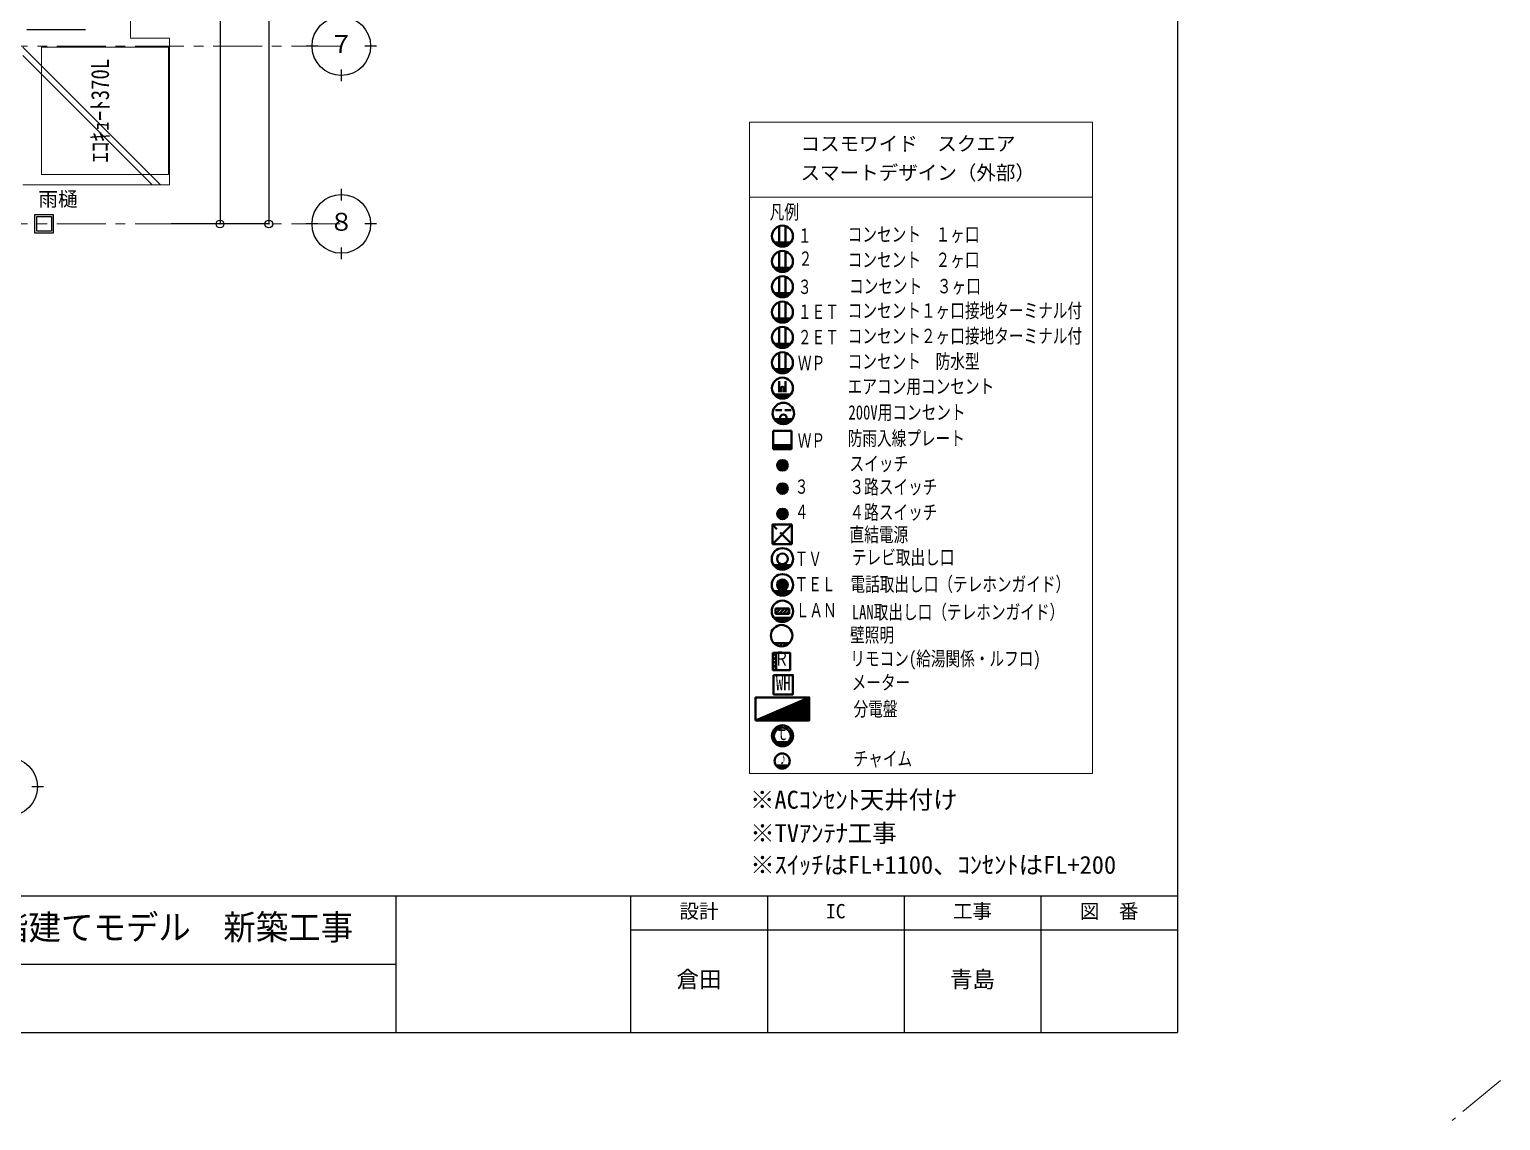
# Model space of a CAD drawing. Units: millimetres at full size, sheet at 1:50. Extents: x -21826 to 54909, y -26252 to 22610.
# Drawn here: x 5417 to 12947, y 8360 to 13942 of the extents above; entities that cross this region are included whole.
import ezdxf
from ezdxf.enums import TextEntityAlignment as Align

# ---------------------------------------------------------------- set-up
doc = ezdxf.new("R2010")
doc.units = ezdxf.units.MM
doc.header["$LTSCALE"] = 50
doc.header["$PDMODE"] = 32
doc.header["$PDSIZE"] = 40
doc.linetypes.add('CHAIN1', pattern=[8, 5, -1, 1, -1])
doc.linetypes.add('LONG_DASHED_DOTTED', pattern=[15.25, 12, -1.5, 0.25, -1.5])
for name, color, linetype, lineweight in [('3-1_通り芯・通り番号', 7, 'Continuous', 25), ('3-5_サッシ・室内建具', 7, 'Continuous', 25), ('3-6_住宅設備・造作', 4, 'Continuous', 9), ('3-A_文字', 7, 'Continuous', 25), ('3-F_寸法・方位', 7, 'Continuous', 25), ('F-8_図名（電気）', 3, 'Continuous', 40), ('F-F_図面枠（共通）', 7, 'Continuous', 25)]:
    doc.layers.add(name, color=color, linetype=linetype, lineweight=lineweight)
doc.styles.add('ＭＳ ゴシック', font='')
doc.styles.get('ＭＳ ゴシック').set_extended_font_data('MS Gothic')

msp = doc.modelspace()

# ---------------------------------------------------------------- linework, layer by layer
at = {"layer": '3-1_通り芯・通り番号', "color": 1, "linetype": 'CHAIN1', "lineweight": 18}
for p, q in [((-7242.18, 13857.22), (7013.44, 13857.22)), ((-7242.18, 12947.22), (7013.44, 12947.22))]:
    msp.add_line(p, q, dxfattribs=at)
at = {"layer": '3-1_通り芯・通り番号'}
for p, q in [((6893.44, 13857.22), (6833.44, 13857.22)), ((7193.44, 13857.22), (7133.44, 13857.22)), ((7013.44, 13737.22), (7013.44, 13677.22)), ((7013.44, 13127.22), (7013.44, 13067.22)), ((6893.44, 12947.22), (6833.44, 12947.22)), ((7193.44, 12947.22), (7133.44, 12947.22)), ((7013.44, 12827.22), (7013.44, 12767.22)), ((5488.74, 10067.22), (5428.74, 10067.22))]:
    msp.add_line(p, q, dxfattribs=at)
for centre in [(7013.44, 13857.22), (7013.44, 12947.22), (5308.74, 10067.22)]:
    msp.add_circle(centre, 150, dxfattribs=at)
at = {"layer": '3-5_サッシ・室内建具', "linetype": 'LONG_DASHED_DOTTED'}
msp.add_line((5404.34, 13942.22), (5704.24, 13942.22), dxfattribs=at)
at = {"layer": '3-6_住宅設備・造作'}
for p, q in [((5933.74, 13897.22), (5933.74, 15047.22)), ((5933.74, 13897.22), (6133.74, 13897.22)), ((6133.74, 13147.22), (6133.74, 13897.22)), ((6087.93, 13147.22), (5383.74, 13851.41)), ((6045.5, 13147.22), (5383.74, 13808.98)), ((5478.33, 13850.8), (5478.33, 13200.8)), ((6128.33, 13850.8), (5478.33, 13850.8)), ((6128.33, 13200.8), (6128.33, 13850.8)), ((5478.33, 13200.8), (6128.33, 13200.8)), ((5383.74, 13147.22), (6133.74, 13147.22))]:
    msp.add_line(p, q, dxfattribs=at)
at = {"layer": '3-6_住宅設備・造作', "color": 7, "lineweight": 25}
for p, q in [((5444.21, 12900.2), (5444.21, 12995.2)), ((5454.21, 12985.2), (5529.21, 12985.2)), ((5454.21, 12910.2), (5454.21, 12985.2)), ((5529.21, 12985.2), (5529.21, 12910.2)), ((5539.21, 12900.2), (5444.21, 12900.2)), ((5529.21, 12910.2), (5454.21, 12910.2))]:
    msp.add_line(p, q, dxfattribs=at)
msp.add_lwpolyline([(5444.21, 12995.2), (5539.21, 12995.2), (5539.21, 12900.2)], dxfattribs=at)
at = {"layer": '3-F_寸法・方位'}
for p, q in [((6642.61, 18407.22), (6642.61, 12947.22)), ((6392.61, 16587.22), (6392.61, 12947.22)), ((6392.61, 12947.22), (6142.61, 12947.22)), ((6642.61, 12947.22), (6392.61, 12947.22))]:
    msp.add_line(p, q, dxfattribs=at)
for p in [(6392.61, 12947.22), (6642.61, 12947.22)]:
    msp.add_point(p, dxfattribs=at)
at = {"layer": 'F-8_図名（電気）', "color": 4, "lineweight": 9}
for p, q in [((9103.33, 13467.51), (10858.04, 13467.51)), ((9103.33, 10136.5), (9103.33, 13467.51)), ((9103.33, 13083.97), (10858.04, 13083.97))]:
    msp.add_line(p, q, dxfattribs=at)
at = {"layer": 'F-8_図名（電気）'}
for p, q in [((9255.22, 12936.24), (9255.22, 12852.67)), ((9287.49, 12936.24), (9287.49, 12852.67)), ((9314.38, 12852.67), (9228.33, 12852.67)), ((9306.93, 12844.6), (9235.78, 12844.6)), ((9294.8, 12836.53), (9247.91, 12836.53)), ((9255.22, 12806.65), (9255.22, 12723.07)), ((9287.49, 12806.65), (9287.49, 12723.07)), ((9314.38, 12723.07), (9228.33, 12723.07)), ((9306.93, 12715), (9235.78, 12715)), ((9294.8, 12706.93), (9247.91, 12706.93)), ((9255.22, 12677.04), (9255.22, 12593.47)), ((9287.49, 12677.04), (9287.49, 12593.47)), ((9314.38, 12593.47), (9228.33, 12593.47)), ((9306.93, 12585.4), (9235.78, 12585.4)), ((9294.8, 12577.33), (9247.91, 12577.33)), ((9255.22, 12547.45), (9255.22, 12463.87)), ((9287.49, 12547.45), (9287.49, 12463.87)), ((9314.38, 12463.87), (9228.33, 12463.87)), ((9306.93, 12455.8), (9235.78, 12455.8)), ((9294.8, 12447.73), (9247.91, 12447.73)), ((9255.22, 12417.84), (9255.22, 12334.27)), ((9287.49, 12417.84), (9287.49, 12334.27)), ((9314.38, 12334.27), (9228.33, 12334.27)), ((9306.93, 12326.2), (9235.78, 12326.2)), ((9294.8, 12318.13), (9247.91, 12318.13)), ((9255.22, 12288.25), (9255.22, 12204.67)), ((9287.49, 12288.25), (9287.49, 12204.67)), ((9314.38, 12204.67), (9228.33, 12204.67)), ((9306.93, 12196.6), (9235.78, 12196.6)), ((9294.8, 12188.53), (9247.91, 12188.53)), ((9255.22, 12143.43), (9255.22, 12087.09)), ((9287.49, 12143.43), (9287.49, 12086.26)), ((9228.32, 12075.07), (9314.38, 12075.07)), ((9235.78, 12067), (9306.93, 12067)), ((9247.91, 12058.93), (9294.8, 12058.93)), ((9264.89, 12106.88), (9264.89, 12086.26)), ((9277.98, 12106.26), (9277.98, 12086.26)), ((9236.37, 11993.95), (9267.72, 11993.95)), ((9284, 11993.95), (9315.35, 11993.95)), ((9229.48, 11948.33), (9322.59, 11948.33)), ((9230.45, 11946.83), (9321.62, 11946.83)), ((9232.71, 11943.7), (9319.36, 11943.7)), ((9235.34, 11940.56), (9316.73, 11940.56)), ((9238.41, 11937.43), (9313.66, 11937.43)), ((9242.04, 11934.29), (9310.03, 11934.29)), ((9246.44, 11931.16), (9305.63, 11931.16)), ((9252.03, 11928.02), (9300.04, 11928.02)), ((9260, 11924.89), (9292.07, 11924.89)), ((9224.29, 11888.77), (9224.29, 11794.65)), ((9318.42, 11888.77), (9224.29, 11888.77)), ((9318.42, 11794.65), (9318.42, 11888.77)), ((9318.42, 11816.16), (9224.29, 11816.16)), ((9318.42, 11808.09), (9224.29, 11808.09)), ((9318.42, 11800.03), (9224.29, 11800.03)), ((9224.29, 11794.65), (9318.42, 11794.65)), ((9298.24, 11712.11), (9244.46, 11712.11)), ((9297, 11720.18), (9245.7, 11720.18)), ((9297, 11704.04), (9245.7, 11704.04)), ((9292.87, 11728.24), (9249.84, 11728.24)), ((9292.87, 11695.97), (9249.84, 11695.97)), ((9283.08, 11736.31), (9259.63, 11736.31)), ((9283.08, 11687.91), (9259.63, 11687.91)), ((9297, 11601.29), (9245.7, 11601.29)), ((9292.87, 11609.36), (9249.84, 11609.36)), ((9283.08, 11617.42), (9259.63, 11617.42)), ((9298.24, 11593.22), (9244.46, 11593.22)), ((9297, 11585.15), (9245.7, 11585.15)), ((9292.87, 11577.09), (9249.84, 11577.09)), ((9283.08, 11569.02), (9259.63, 11569.02)), ((9298.24, 11463.62), (9244.46, 11463.62)), ((9297, 11471.69), (9245.7, 11471.69)), ((9297, 11455.55), (9245.7, 11455.55)), ((9292.87, 11479.76), (9249.84, 11479.76)), ((9292.87, 11447.49), (9249.84, 11447.49)), ((9283.08, 11487.82), (9259.63, 11487.82)), ((9219.66, 11408.78), (9219.66, 11308.73)), ((9219.66, 11308.73), (9319.7, 11408.78)), ((9283.08, 11439.42), (9259.63, 11439.42)), ((9319.7, 11308.73), (9319.7, 11408.78)), ((9219.66, 11308.73), (9319.7, 11308.73)), ((9259.25, 11369.18), (9319.7, 11308.73)), ((9227.35, 11200.77), (9315.35, 11200.77)), ((9234.97, 11192.52), (9307.73, 11192.52)), ((9247.38, 11184.27), (9295.33, 11184.27)), ((9243.85, 11100.75), (9298.85, 11100.75)), ((9245.12, 11109), (9297.58, 11109)), ((9245.12, 11092.5), (9297.58, 11092.5)), ((9249.35, 11117.25), (9293.35, 11117.25)), ((9249.35, 11084.25), (9293.35, 11084.25)), ((9259.36, 11125.5), (9283.34, 11125.5)), ((9259.36, 11076), (9283.34, 11076)), ((9227.35, 11067.75), (9315.35, 11067.75)), ((9234.97, 11059.5), (9307.73, 11059.5)), ((9247.38, 11051.25), (9295.33, 11051.25)), ((9227.35, 10932.62), (9315.36, 10932.62)), ((9234.97, 10924.38), (9307.73, 10924.38)), ((9236.15, 10951.87), (9236.15, 10979.37)), ((9236.15, 10979.37), (9306.55, 10979.37)), ((9242.62, 10979.37), (9236.15, 10972.91)), ((9262.06, 10979.37), (9236.15, 10953.46)), ((9236.15, 10951.87), (9306.55, 10951.87)), ((9281.51, 10979.37), (9254.01, 10951.87)), ((9300.95, 10979.37), (9273.45, 10951.87)), ((9306.55, 10965.53), (9292.9, 10951.87)), ((9306.55, 10951.87), (9306.55, 10979.37)), ((9247.38, 10916.12), (9295.33, 10916.12)), ((9227.82, 10802.42), (9267.1, 10802.42)), ((9230.15, 10800.17), (9232.4, 10802.42)), ((9241.61, 10792.18), (9251.85, 10802.42)), ((9255.94, 10787.06), (9271.29, 10802.42)), ((9267.1, 10802.42), (9306.37, 10802.42)), ((9274.78, 10786.46), (9290.74, 10802.42)), ((9222.77, 10735.3), (9239.27, 10751.8)), ((9222.77, 10715.85), (9239.27, 10732.35)), ((9222.77, 10696.41), (9239.27, 10712.91)), ((9222.77, 10676.96), (9239.27, 10693.46)), ((9229.97, 10664.71), (9239.27, 10674.02)), ((9408.85, 10525.31), (9133.85, 10407.45)), ((9280.7, 10470.39), (9408.85, 10470.39)), ((9299.03, 10478.24), (9408.85, 10478.24)), ((9317.35, 10486.09), (9408.85, 10486.09)), ((9335.67, 10493.94), (9408.85, 10493.94)), ((9353.99, 10501.8), (9408.85, 10501.8)), ((9372.32, 10509.65), (9408.85, 10509.65)), ((9390.64, 10517.5), (9408.85, 10517.5)), ((9152.44, 10415.42), (9408.85, 10415.42)), ((9170.77, 10423.27), (9408.85, 10423.27)), ((9189.09, 10431.12), (9408.85, 10431.12)), ((9207.41, 10438.98), (9408.85, 10438.98)), ((9225.74, 10446.83), (9408.85, 10446.83)), ((9244.06, 10454.68), (9408.85, 10454.68)), ((9262.38, 10462.53), (9408.85, 10462.53)), ((9228.71, 10296.28), (9314.76, 10296.28)), ((9236.16, 10288.21), (9307.31, 10288.21)), ((9248.29, 10280.14), (9295.18, 10280.14)), ((9238.73, 10176.21), (9300.69, 10176.21)), ((9244.09, 10170.4), (9295.32, 10170.4)), ((9252.83, 10164.59), (9286.59, 10164.59))]:
    msp.add_line(p, q, dxfattribs=at)
at = {"layer": 'F-8_図名（電気）', "color": 4, "lineweight": 9}
msp.add_lwpolyline([(9103.33, 10136.5), (10858.04, 10136.5), (10858.04, 13467.51)], dxfattribs=at)
at = {"layer": 'F-8_図名（電気）'}
for points in [[(9319.7, 11408.78), (9219.66, 11408.78), (9242.46, 11385.98)], [(9239.27, 10664.71), (9239.27, 10708.71), (9239.27, 10752.71)]]:
    msp.add_lwpolyline(points, dxfattribs=at)
for points in [[(9222.77, 10752.71), (9222.77, 10664.71), (9310.77, 10664.71), (9310.77, 10752.71)], [(9226.06, 10639.12), (9226.06, 10540.58), (9324.61, 10540.58), (9324.61, 10639.12)], [(9133.85, 10407.45), (9133.85, 10525.31), (9408.85, 10525.31), (9408.85, 10407.45)]]:
    msp.add_lwpolyline(points, close=True, dxfattribs=at)
for centre, radius in [((9271.35, 12884.94), 53.78), ((9271.35, 12755.34), 53.78), ((9271.35, 12625.74), 53.78), ((9271.35, 12496.14), 53.78), ((9271.35, 12366.54), 53.78), ((9271.35, 12236.94), 53.78), ((9271.35, 12107.34), 53.78), ((9271.35, 11712.11), 26.89), ((9271.35, 11593.22), 26.89), ((9271.35, 11463.62), 26.89), ((9271.35, 11233.77), 55), ((9271.35, 11233.77), 27.5), ((9271.35, 11100.75), 55), ((9271.35, 11100.75), 27.5), ((9271.35, 10965.62), 55), ((9271.73, 10328.55), 53.78), ((9270.94, 10327.74), 43.03), ((9269.71, 10199.44), 38.72)]:
    msp.add_circle(centre, radius, dxfattribs=at)
for centre, radius, start, end in [((9271.49, 12107.71), 6.65, 347.46851, 187.12904), ((9276.03, 11977.35), 54.86, 328.0536, 211.94655), ((9276.03, 11977.35), 54.86, 211.94655, 328.05345), ((9276.03, 11954.99), 16.62, 336.37062, 203.62936), ((9267.1, 10840.92), 55, 315.5731, 224.42674), ((9267.1, 10840.92), 55, 224.42703, 315.5731)]:
    msp.add_arc(centre, radius, start, end, dxfattribs=at)
at = {"layer": 'F-F_図面枠（共通）'}
for p, q in [((11294.26, 22610.29), (11294.26, 8810.29)), ((-8505.74, 9510.29), (11294.26, 9510.29)), ((7291.71, 9510.29), (7291.71, 8810.29)), ((8494.26, 9510.29), (8494.26, 8810.29)), ((9194.26, 9510.29), (9194.26, 8810.29)), ((9894.26, 9510.29), (9894.26, 8810.29)), ((10594.26, 9510.29), (10594.26, 8810.29)), ((8494.26, 9335.29), (11294.26, 9335.29)), ((2994.26, 9160.29), (7291.71, 9160.29)), ((-8505.74, 8810.29), (11294.26, 8810.29))]:
    msp.add_line(p, q, dxfattribs=at)
at = {"layer": 'F-F_図面枠（共通）', "color": 1, "linetype": 'CHAIN1', "lineweight": 18}
msp.add_line((12947.25, 8566.06), (12699.07, 8360.28), dxfattribs=at)

# ---------------------------------------------------------------- texts
at = {"layer": '3-6_住宅設備・造作', "style": 'ＭＳ ゴシック', "width": 0.85}
msp.add_text('ｴｺｷｭｰﾄ370L', height=91.64, rotation=90, dxfattribs=at).set_placement((5851.72, 13261.24), align=Align.BOTTOM_LEFT)
at = {"layer": '3-A_文字', "style": 'ＭＳ ゴシック'}
for s, height, p in [('７', 91.64, (6950.94, 13794.72)), ('雨樋', 73.31, (5463.12, 13015.73)), ('８', 91.64, (6950.94, 12884.72))]:
    msp.add_text(s, height=height, dxfattribs=at).set_placement(p, align=Align.BOTTOM_LEFT)
at = {"layer": 'F-8_図名（電気）', "color": 4, "style": 'ＭＳ ゴシック'}
for s, p in [('コスモワイド\u3000スクエア', (9364.07, 13299.11)), ('スマートデザイン（外部）', (9364.07, 13150.64))]:
    msp.add_text(s, height=73.31, dxfattribs=at).set_placement(p, align=Align.BOTTOM_LEFT)
for s, height, width, p in [('凡例', 73.31, 0.75, (9205.87, 12949.67)), ('１', 73.31, 0.7, (9350.49, 12828.89)), ('コンセント\u3000１ヶ口', 73.31, 0.75, (9605.38, 12835.1)), ('２', 73.31, 0.7, (9354.33, 12711.13)), ('コンセント\u3000２ヶ口', 73.31, 0.75, (9605.38, 12705.18)), ('３', 73.31, 0.7, (9350.49, 12566.89)), ('コンセント\u3000３ヶ口', 73.31, 0.75, (9612.17, 12570.29)), ('１ＥＴ', 73.31, 0.7, (9350.49, 12439.44)), ('コンセント１ヶ口接地ターミナル付', 73.31, 0.75, (9605.38, 12445.33)), ('２ＥＴ', 73.31, 0.7, (9350.49, 12309.52)), ('コンセント２ヶ口接地ターミナル付', 73.31, 0.75, (9605.38, 12315.41)), ('コンセント\u3000防水型', 73.31, 0.75, (9605.38, 12185.48)), ('ＷＰ', 73.31, 0.7, (9350.49, 12177.11)), ('エアコン用コンセント', 73.31, 0.75, (9605.38, 12057.5)), ('200V用コンセント', 73.31, 0.75, (9609.19, 11924.72)), ('防雨入線プレート', 73.31, 0.75, (9605.38, 11791.87)), ('ＷＰ', 73.31, 0.7, (9349.63, 11781.21)), ('スイッチ', 73.31, 0.75, (9614.75, 11662.27)), ('３', 73.31, 0.7, (9334.65, 11544.88)), ('３路スイッチ', 73.31, 0.75, (9614.75, 11543.38)), ('４', 73.31, 0.7, (9334.65, 11415.28)), ('４路スイッチ', 73.31, 0.75, (9614.75, 11413.78)), ('直結電源', 73.31, 0.75, (9614.75, 11299.36)), ('ＴＶ', 73.31, 0.7, (9333.66, 11175.94)), ('テレビ取出し口', 73.31, 0.75, (9626.53, 11183.12)), ('電話取出し口（テレホンガイド）', 73.31, 0.75, (9619.35, 11045.75)), ('ＴＥＬ', 73.31, 0.7, (9332.82, 11045.53)), ('ＬＡＮ', 73.31, 0.7, (9339.22, 10913.04)), ('LAN取出し口（テレホンガイド）', 73.31, 0.75, (9626.33, 10903.12)), ('壁照明', 73.31, 0.75, (9617.55, 10785.92)), ('リモコン(給湯関係・ルフロ)', 73.31, 0.75, (9618.7, 10664.71)), ('Ｒ', 73.31, 0.75, (9229.52, 10664.73)), ('WH', 73.31, 0.75, (9238.28, 10538.67)), ('メーター', 73.31, 0.75, (9625.61, 10542.67)), ('分電盤', 73.31, 0.75, (9635.23, 10407.45)), ('ｔ', 73.31, 0.7, (9234.15, 10284.98)), ('チャイム', 73.31, 0.75, (9635.23, 10152.82)), ('♪', 36.66, 0.7, (9253.89, 10177.39))]:
    msp.add_text(s, height=height, dxfattribs=dict(at, width=width)).set_placement(p, align=Align.BOTTOM_LEFT)
at = {"layer": 'F-8_図名（電気）', "color": 7, "style": 'ＭＳ ゴシック'}
for s, p in [('※ACｺﾝｾﾝﾄ天井付け', (9105.34, 9928.35)), ('※TVｱﾝﾃﾅ工事', (9106.52, 9757.25)), ('※ｽｲｯﾁはFL+1100、ｺﾝｾﾝﾄはFL+200', (9106.52, 9595.19))]:
    msp.add_text(s, height=91.64, dxfattribs=at).set_placement(p, align=Align.BOTTOM_LEFT)
at = {"layer": 'F-F_図面枠（共通）', "style": 'ＭＳ ゴシック', "width": 0.95}
msp.add_text('PG曳馬2階建てモデル\u3000新築工事', height=128.3, dxfattribs=at).set_placement((4664.4, 9246.46), align=Align.BOTTOM_LEFT)
at = {"layer": 'F-F_図面枠（共通）', "style": 'ＭＳ ゴシック'}
for s, height, p in [('設計', 73.31, (8744.26, 9372.79)), ('IC', 73.31, (9494.26, 9372.79)), ('工事', 73.31, (10144.26, 9372.79)), ('図\u3000番', 73.31, (10794.26, 9372.79)), ('倉田', 84.31, (8729.26, 9015.29)), ('青島', 84.31, (10129.26, 9015.29))]:
    msp.add_text(s, height=height, dxfattribs=at).set_placement(p, align=Align.BOTTOM_LEFT)

doc.saveas('drawing.dxf')
